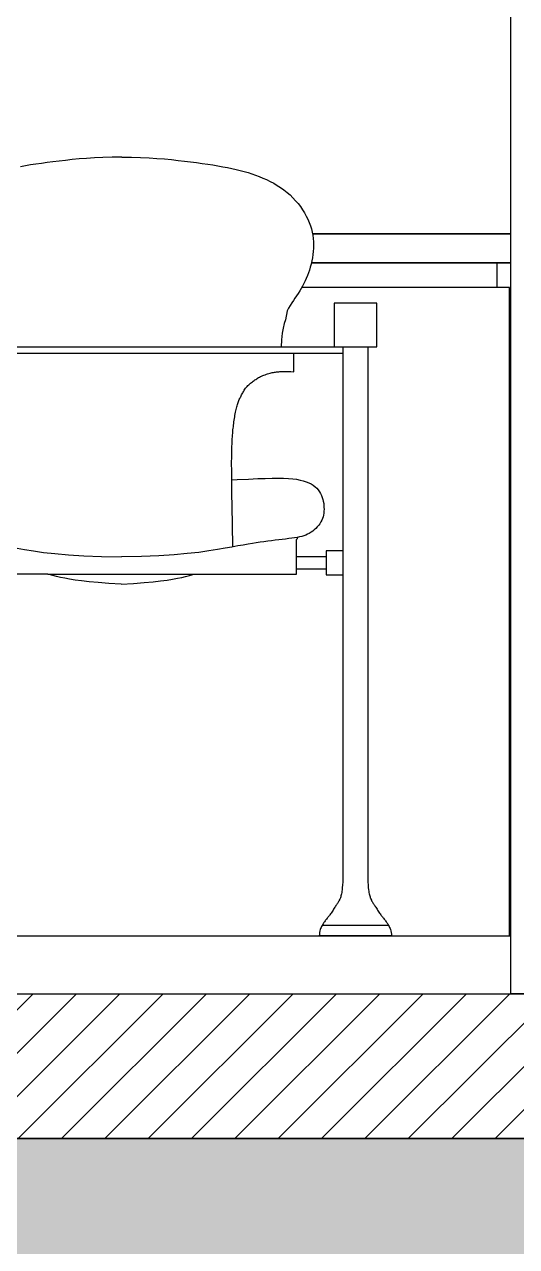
# Model space of a CAD drawing. Header units: millimetres. Extents: x 2056 to 4470, y 1400 to 3101.
# Drawn here: x 2182.368 to 2182.878, y 1438.997 to 1440.264 of the extents above; entities that cross this region are included whole.
import ezdxf

# ---------------------------------------------------------------- set-up
doc = ezdxf.new("R2010")
doc.units = ezdxf.units.MM
for name, color, linetype in [('A-PLAN-2', 4, 'Continuous'), ('A-PLAN-3', 3, 'Continuous'), ('A-PLAN-5', 1, 'Continuous'), ('A-PLAN-6', 9, 'Continuous')]:
    doc.layers.add(name, color=color, linetype=linetype)
doc.layers.add('A-WALL', color=16, linetype='Continuous', lineweight=30)

# ---------------------------------------------------------------- blocks, each defined once
blk = doc.blocks.new('ESCRITORIO CONSULTORIO')
for p, q in [((1.5011, 0.7276, 3.0108), (1.2956, 0.7276, 3.0108)), ((1.2956, 0.7276, 3.0108), (1.5011, 0.7276, 3.0108)), ((1.5011, 0.6976, 3.0108), (1.5011, 0.7276, 3.0108)), ((1.5011, 0.6976, 3.0108), (1.5011, 0.7276, 3.0108)), ((1.2945, 0.6976, 3.0108), (1.5011, 0.6976, 3.0108)), ((1.5011, 0.6976, 3.0108), (1.2945, 0.6976, 3.0108)), ((1.4672, 0.6976, 3.0108), (1.2945, 0.6976, 3.0108)), ((1.2945, 0.6976, 3.0108), (1.4672, 0.6976, 3.0108)), ((1.4882, 0.6976, 3.0108), (1.486, 0.6976, 3.0108)), ((1.486, 0.6976, 3.0108), (1.486, 0.6976, 3.0108)), ((1.486, 0.6976, 3.0108), (1.486, 0.6976, 3.0108)), ((1.4882, 0.6976, 3.0108), (1.486, 0.6976, 3.0108)), ((1.486, 0.6976, 3.0108), (1.486, 0.6976, 3.0108)), ((1.486, 0.6976, 3.0108), (1.486, 0.6976, 3.0108)), ((1.4872, 0.6722, 3.0108), (1.4872, 0.6976, 3.0108)), ((1.4872, 0.6976, 3.0108), (1.4872, 0.6976, 3.0108)), ((1.4872, 0.6976, 3.0108), (1.491, 0.6976, 3.0108)), ((1.4872, 0.6722, 3.0108), (1.4872, 0.6976, 3.0108)), ((1.4872, 0.6976, 3.0108), (1.4872, 0.6976, 3.0108)), ((1.4872, 0.6976, 3.0108), (1.4872, 0.6976, 3.0108)), ((1.491, 0.6976, 3.0108), (1.4872, 0.6976, 3.0108)), ((1.4872, 0.6976, 3.0108), (1.4872, 0.6976, 3.0108)), ((1.4872, 0.6976, 3.0108), (1.4872, 0.6976, 3.0108)), ((1.4872, 0.6722, 3.0108), (1.4872, 0.6976, 3.0108)), ((1.4872, 0.6976, 3.0108), (1.4872, 0.6976, 3.0108)), ((1.4872, 0.6722, 3.0108), (1.4872, 0.6976, 3.0108)), ((1.4872, 0.6976, 3.0108), (1.4872, 0.6976, 3.0108)), ((1.4872, 0.6976, 3.0108), (1.4872, 0.6976, 3.0108)), ((1.4872, 0.6976, 3.0108), (1.4872, 0.6976, 3.0108)), ((1.4872, 0.6976, 3.0108), (1.4872, 0.6976, 3.0108)), ((1.491, 0.6976, 3.0108), (1.491, 0.6976, 3.0108)), ((1.491, 0.6976, 3.0108), (1.4947, 0.6976, 3.0108)), ((1.4947, 0.6976, 3.0108), (1.491, 0.6976, 3.0108)), ((1.491, 0.6976, 3.0108), (1.491, 0.6976, 3.0108)), ((1.4947, 0.6976, 3.0108), (1.4947, 0.6976, 3.0108)), ((1.4947, 0.6976, 3.0108), (1.4977, 0.6976, 3.0108)), ((1.4977, 0.6976, 3.0108), (1.4947, 0.6976, 3.0108)), ((1.4947, 0.6976, 3.0108), (1.4947, 0.6976, 3.0108)), ((1.4977, 0.6976, 3.0108), (1.4977, 0.6976, 3.0108)), ((1.4977, 0.6976, 3.0108), (1.5002, 0.6976, 3.0108)), ((1.5002, 0.6976, 3.0108), (1.4977, 0.6976, 3.0108)), ((1.4977, 0.6976, 3.0108), (1.4977, 0.6976, 3.0108)), ((0.933, 0.6106, 3.0108), (1.2763, 0.6106, 3.0108)), ((1.2763, 0.6106, 3.0108), (1.3349, 0.6106, 3.0108)), ((1.3273, 0.6036, 3.0108), (0.8929, 0.6036, 3.0108)), ((1.3099, 0.3931, 3.0108), (1.2793, 0.393, 3.0108)), ((1.3099, 0.3802, 3.0108), (1.2793, 0.3801, 3.0108)), ((1.3776, 0, 3.0108), (1.3026, 0, 3.0108)), ((1.3746, 0.0109, 3.0108), (1.3056, 0.0109, 3.0108))]:
    blk.add_line(p, q)
for points in [[(1.0981, 0.8072), (1.088, 0.8071), (1.0785, 0.8069), (1.0698, 0.8065), (1.0616, 0.8059), (1.0539, 0.8053), (1.0467, 0.8047), (1.0398, 0.8039), (1.0332, 0.8031), (1.0268, 0.8024), (1.0207, 0.8016), (1.0148, 0.8008), (1.0091, 0.7999), (1.0036, 0.7991), (0.9984, 0.7982), (0.9933, 0.7973)], [(1.098, 0.8072), (1.1082, 0.8071), (1.1176, 0.8069), (1.1264, 0.8065), (1.1346, 0.8059), (1.1423, 0.8053), (1.1495, 0.8047), (1.1564, 0.8039), (1.163, 0.8031), (1.1693, 0.8024), (1.1755, 0.8016), (1.1814, 0.8008), (1.1871, 0.7999), (1.1926, 0.7991), (1.1978, 0.7982), (1.2029, 0.7973), (1.2077, 0.7964), (1.2123, 0.7955), (1.2167, 0.7945), (1.2209, 0.7935), (1.225, 0.7924), (1.229, 0.7913), (1.2329, 0.79), (1.2367, 0.7887), (1.2405, 0.7872), (1.2443, 0.7856), (1.2481, 0.7839), (1.2518, 0.7821), (1.2555, 0.7801), (1.2591, 0.7779), (1.2626, 0.7757), (1.266, 0.7733), (1.2693, 0.7707), (1.2724, 0.768), (1.2753, 0.7651), (1.2781, 0.7621), (1.2808, 0.7591), (1.2832, 0.7559), (1.2855, 0.7527), (1.2875, 0.7494), (1.2893, 0.7461), (1.2909, 0.7428), (1.2923, 0.7395), (1.2935, 0.7362), (1.2945, 0.7329), (1.2953, 0.7295), (1.2959, 0.7262), (1.2963, 0.7229), (1.2966, 0.7195), (1.2967, 0.7162), (1.2966, 0.7128), (1.2964, 0.7095), (1.296, 0.7062), (1.2956, 0.7029), (1.2949, 0.6996), (1.2942, 0.6964), (1.2934, 0.6933), (1.2925, 0.6902), (1.2916, 0.6873), (1.2905, 0.6844), (1.2893, 0.6816), (1.2881, 0.6789), (1.2868, 0.6762), (1.2855, 0.6736), (1.284, 0.671), (1.2825, 0.6685), (1.2809, 0.666), (1.2792, 0.6636), (1.2775, 0.6611), (1.2759, 0.6586), (1.2742, 0.6561), (1.2725, 0.6535), (1.2709, 0.6508), (1.2694, 0.648), (1.2679, 0.6385), (1.2665, 0.6347), (1.2654, 0.6301), (1.2644, 0.6247), (1.2637, 0.618), (1.2632, 0.6106)], [(0.1644, 0.6722), (0, 0.6722), (0, 0), (1.4999, 0), (1.4999, 0.6722), (1.2846, 0.6722)], [(1.3349, 0.6106), (1.3622, 0.6106), (1.3622, 0.6558), (1.3183, 0.6558), (1.3183, 0.6106), (1.3349, 0.6106)], [(1.3273, 0.6103), (1.3273, 0.0654)], [(1.3529, 0.61), (1.3529, 0.0654)], [(1.2763, 0.5848), (1.2763, 0.6036)], [(1.2131, 0.4032), (1.2128, 0.4265), (1.2125, 0.4449), (1.2123, 0.4591), (1.2121, 0.4699), (1.212, 0.4779), (1.212, 0.4837), (1.2119, 0.4881), (1.2119, 0.4917), (1.212, 0.4951), (1.212, 0.4984), (1.2121, 0.5015), (1.2122, 0.5046), (1.2123, 0.5074), (1.2124, 0.5102), (1.2125, 0.5127), (1.2126, 0.5151), (1.2127, 0.5172), (1.2128, 0.5192), (1.213, 0.5211), (1.2131, 0.5229), (1.2133, 0.5245), (1.2135, 0.5262), (1.2137, 0.5278), (1.2139, 0.5294), (1.2141, 0.5311), (1.2143, 0.5328), (1.2146, 0.5345), (1.2149, 0.5362), (1.2151, 0.5379), (1.2154, 0.5396), (1.2157, 0.5412), (1.216, 0.5428), (1.2163, 0.5443), (1.2166, 0.5457), (1.2169, 0.547), (1.2172, 0.5483), (1.2175, 0.5496), (1.2179, 0.5507), (1.2182, 0.5519), (1.2186, 0.553), (1.219, 0.554), (1.2195, 0.555), (1.2199, 0.556), (1.2204, 0.557), (1.2209, 0.558), (1.2213, 0.5589), (1.2218, 0.5599), (1.2223, 0.5608), (1.2228, 0.5618), (1.2234, 0.5628), (1.2239, 0.5638), (1.2244, 0.5648), (1.225, 0.5658), (1.2257, 0.5668), (1.2263, 0.5677), (1.2271, 0.5686), (1.2279, 0.5695), (1.2287, 0.5704), (1.2296, 0.5712), (1.2305, 0.572), (1.2315, 0.5728), (1.2324, 0.5735), (1.2334, 0.5742), (1.2343, 0.5749), (1.2352, 0.5756), (1.2361, 0.5763), (1.237, 0.5769), (1.2379, 0.5775), (1.2388, 0.5781), (1.2398, 0.5787), (1.2408, 0.5792), (1.2419, 0.5798), (1.243, 0.5803), (1.2442, 0.5808), (1.2454, 0.5813), (1.2467, 0.5817), (1.248, 0.5822), (1.2492, 0.5826), (1.2505, 0.5829), (1.2517, 0.5833), (1.2529, 0.5836), (1.254, 0.5839), (1.2552, 0.5841), (1.2563, 0.5843), (1.2574, 0.5845), (1.2584, 0.5846), (1.2596, 0.5847), (1.2607, 0.5848), (1.2618, 0.5849), (1.2631, 0.585), (1.2645, 0.585), (1.2661, 0.585), (1.2681, 0.585), (1.2704, 0.585), (1.2731, 0.5849), (1.2763, 0.5848)], [(0.9896, 0.4019), (0.9975, 0.4005), (1.0065, 0.3991), (1.0169, 0.3976), (1.0289, 0.3963), (1.0428, 0.395), (1.0588, 0.394), (1.077, 0.3933), (1.0979, 0.393)], [(1.2121, 0.4728), (1.2177, 0.473), (1.2294, 0.4736), (1.2389, 0.474), (1.2468, 0.4742), (1.2538, 0.4744), (1.26, 0.4745), (1.2657, 0.4744), (1.2707, 0.4741), (1.2752, 0.4738), (1.2793, 0.4733), (1.2829, 0.4726), (1.2862, 0.4718), (1.2892, 0.4708), (1.2919, 0.4697), (1.2943, 0.4685), (1.2965, 0.4671), (1.2985, 0.4656), (1.3002, 0.464), (1.3017, 0.4623), (1.303, 0.4605), (1.3041, 0.4586), (1.3051, 0.4566), (1.3058, 0.4546), (1.3065, 0.4525), (1.3069, 0.4505), (1.3073, 0.4484), (1.3075, 0.4463), (1.3076, 0.4442), (1.3077, 0.4422), (1.3076, 0.4402), (1.3074, 0.4383), (1.3071, 0.4363), (1.3066, 0.4345), (1.306, 0.4326), (1.3053, 0.4308), (1.3044, 0.4291), (1.3033, 0.4273), (1.3021, 0.4257), (1.3007, 0.424), (1.2992, 0.4225), (1.2976, 0.421), (1.2959, 0.4197), (1.2942, 0.4184), (1.2924, 0.4173), (1.2906, 0.4164), (1.2887, 0.4155), (1.2867, 0.4148), (1.2845, 0.4142), (1.2823, 0.4136), (1.2799, 0.4131), (1.2772, 0.4127), (1.2744, 0.4122), (1.2712, 0.4118), (1.2679, 0.4114), (1.2644, 0.4109), (1.2608, 0.4105), (1.257, 0.4101), (1.2531, 0.4096), (1.2493, 0.4091), (1.2454, 0.4086), (1.2415, 0.408), (1.2375, 0.4074), (1.2334, 0.4067), (1.2289, 0.406), (1.2239, 0.4051), (1.2184, 0.4042), (1.2123, 0.4031), (1.2053, 0.4019), (1.1974, 0.4005), (1.1884, 0.3991), (1.178, 0.3976), (1.166, 0.3963), (1.1523, 0.395), (1.1364, 0.394), (1.1184, 0.3933), (1.0979, 0.393)], [(1.0214, 0.3749), (0.9155, 0.3749), (0.9157, 0.4108)], [(1.0214, 0.3749), (1.2793, 0.3749), (1.2792, 0.4108)], [(1.2792, 0.4108), (1.2796, 0.4113), (1.28, 0.4119), (1.2803, 0.4125), (1.2806, 0.4129), (1.2808, 0.4133)], [(1.3273, 0.3992), (1.3099, 0.3992), (1.3099, 0.3743), (1.3273, 0.3743)], [(1.0974, 0.3645), (1.0846, 0.3654), (1.0736, 0.3662), (1.0643, 0.3671), (1.0565, 0.368), (1.0498, 0.3689), (1.0441, 0.3699), (1.0391, 0.3708), (1.0347, 0.3717), (1.0306, 0.3726), (1.0267, 0.3736), (1.023, 0.3745), (1.0214, 0.3749)], [(1.0974, 0.3645), (1.1103, 0.3654), (1.1212, 0.3662), (1.1305, 0.3671), (1.1384, 0.368), (1.1451, 0.3689), (1.1508, 0.3699), (1.1557, 0.3708), (1.1602, 0.3717), (1.1643, 0.3726), (1.1682, 0.3736), (1.1718, 0.3745), (1.1735, 0.3749)], [(1.3273, 0.0654), (1.3271, 0.0603), (1.327, 0.0562), (1.3268, 0.0528), (1.3266, 0.0501), (1.3264, 0.048), (1.3262, 0.0463), (1.326, 0.0449), (1.3257, 0.0437), (1.3254, 0.0426), (1.3251, 0.0416), (1.3249, 0.0406), (1.3246, 0.0397), (1.3242, 0.0388), (1.3239, 0.038), (1.3235, 0.0372), (1.3232, 0.0365), (1.3228, 0.0358), (1.3224, 0.0351), (1.3219, 0.0344), (1.3215, 0.0337), (1.321, 0.033), (1.3205, 0.0323), (1.32, 0.0315), (1.3194, 0.0307), (1.3188, 0.0298), (1.3182, 0.0288), (1.3176, 0.0278), (1.317, 0.0268), (1.3163, 0.0258), (1.3157, 0.0248), (1.3151, 0.0238), (1.3144, 0.0229), (1.3138, 0.022), (1.3132, 0.0212), (1.3126, 0.0204), (1.312, 0.0197), (1.3115, 0.019), (1.3109, 0.0183), (1.3103, 0.0176), (1.3098, 0.017), (1.3092, 0.0163), (1.3087, 0.0156), (1.3082, 0.0148), (1.3076, 0.0141), (1.3071, 0.0133), (1.3066, 0.0125), (1.3061, 0.0117), (1.3056, 0.0108), (1.3051, 0.0099), (1.3046, 0.0089), (1.3041, 0.0078), (1.3037, 0.0066), (1.3033, 0.0052), (1.303, 0.0037), (1.3028, 0.002), (1.3026, 0)], [(1.3529, 0.0654), (1.353, 0.0603), (1.3532, 0.0562), (1.3534, 0.0528), (1.3535, 0.0501), (1.3538, 0.048), (1.354, 0.0463), (1.3542, 0.0449), (1.3545, 0.0437), (1.3548, 0.0426), (1.355, 0.0416), (1.3553, 0.0406), (1.3556, 0.0397), (1.356, 0.0388), (1.3563, 0.038), (1.3567, 0.0372), (1.357, 0.0365), (1.3574, 0.0358), (1.3578, 0.0351), (1.3583, 0.0344), (1.3587, 0.0337), (1.3592, 0.033), (1.3597, 0.0323), (1.3602, 0.0315), (1.3608, 0.0307), (1.3614, 0.0298), (1.362, 0.0288), (1.3626, 0.0278), (1.3632, 0.0268), (1.3638, 0.0258), (1.3645, 0.0248), (1.3651, 0.0238), (1.3658, 0.0229), (1.3664, 0.022), (1.367, 0.0212), (1.3676, 0.0204), (1.3682, 0.0197), (1.3687, 0.019), (1.3693, 0.0183), (1.3699, 0.0176), (1.3704, 0.017), (1.371, 0.0163), (1.3715, 0.0156), (1.372, 0.0148), (1.3726, 0.0141), (1.3731, 0.0133), (1.3736, 0.0125), (1.3741, 0.0117), (1.3746, 0.0108), (1.3751, 0.0099), (1.3756, 0.0089), (1.3761, 0.0078), (1.3765, 0.0066), (1.3769, 0.0052), (1.3772, 0.0037), (1.3774, 0.002), (1.3776, 0)]]:
    blk.add_lwpolyline(points)
blk = doc.blocks.new('CORTE B-B')
at = {"layer": 'A-PLAN-5'}
h = blk.add_hatch(dxfattribs=at)
h.set_pattern_fill('ANSI31', color=256, scale=0.01, style=0)
h.set_pattern_definition([(135, (-989008.851176, -1733150.051984), (-0.02245064030267, -0.02245064030267), [])])
h.paths.add_polyline_path([(-2.0286, -36.0102), (-2.0286, 0), (-1.8786, 0), (-1.8786, -36.0102)])
at = {"layer": 'A-PLAN-6'}
h = blk.add_hatch(dxfattribs=at)
h.set_pattern_fill('AR-PARQ1', color=256, scale=0.002, angle=45, style=0)
h.set_pattern_definition([(225, (-989008.8512, -1733150.052), (2e-15, -0.86210458762), [0.6096, -0.6096]), (225, (-989008.923, -1733149.98014), (2e-15, -0.86210458762), [0.6096, -0.6096]), (225, (-989008.99486, -1733149.9083), (2e-15, -0.86210458762), [0.6096, -0.6096]), (225, (-989009.0667, -1733149.83646), (2e-15, -0.86210458762), [0.6096, -0.6096]), (225, (-989009.13854, -1733149.7646), (2e-15, -0.86210458762), [0.6096, -0.6096]), (225, (-989009.2104, -1733149.6928), (2e-15, -0.86210458762), [0.6096, -0.6096]), (225, (-989009.2822, -1733149.62093), (2e-15, -0.86210458762), [0.6096, -0.6096]), (135, (-989009.2822, -1733150.48304), (-2e-15, 0.86210458762), [0.6096, -0.6096]), (135, (-989009.3541, -1733150.5549), (-2e-15, 0.86210458762), [0.6096, -0.6096]), (135, (-989009.4259, -1733150.6267), (-2e-15, 0.86210458762), [0.6096, -0.6096]), (135, (-989009.49775, -1733150.69856), (-2e-15, 0.86210458762), [0.6096, -0.6096]), (135, (-989009.5696, -1733150.7704), (-2e-15, 0.86210458762), [0.6096, -0.6096]), (135, (-989009.64144, -1733150.84225), (-2e-15, 0.86210458762), [0.6096, -0.6096]), (135, (-989009.7133, -1733150.9141), (-2e-15, 0.86210458762), [0.6096, -0.6096])])
h.paths.add_polyline_path([(-1.8786, 0), (0, 0), (0, -49.4639), (-1.8536, -49.4639), (-1.8536, -40.1966), (-2.0286, -40.1966), (-2.0286, -36.0102), (-1.8786, -36.0102)])
at = {"layer": 'A-PLAN-2'}
for points in [[(-1.8786, 0), (0, 0), (0, -49.4639), (-1.8536, -49.4639), (-1.8536, -40.1966), (-2.0286, -40.1966), (-2.0286, -36.0102), (-1.8786, -36.0102), (-1.8786, 0)], [(-2.0886, -14.081), (-2.0886, -10.8999)]]:
    blk.add_lwpolyline(points, dxfattribs=at)
at = {"layer": 'A-WALL'}
for points in [[(-2.0286, -36.0102), (-2.0286, 0), (-1.8786, 0), (-1.8786, -36.0102)], [(-4.5486, -10.8999), (-4.5486, -10.7799), (-2.0286, -10.7799), (-2.0286, -10.8999)]]:
    blk.add_lwpolyline(points, close=True, dxfattribs=at)
at = {"layer": 'A-PLAN-3', "color": 4, "rotation": 90}
blk.add_blockref('ESCRITORIO CONSULTORIO', (-2.0886, -12.401, -3.0108), dxfattribs=at)

msp = doc.modelspace()

# ---------------------------------------------------------------- block references
at = {"rotation": 270}
msp.add_blockref('CORTE B-B', (2193.7718, 1437.2303), dxfattribs=at)

doc.saveas('drawing.dxf')
